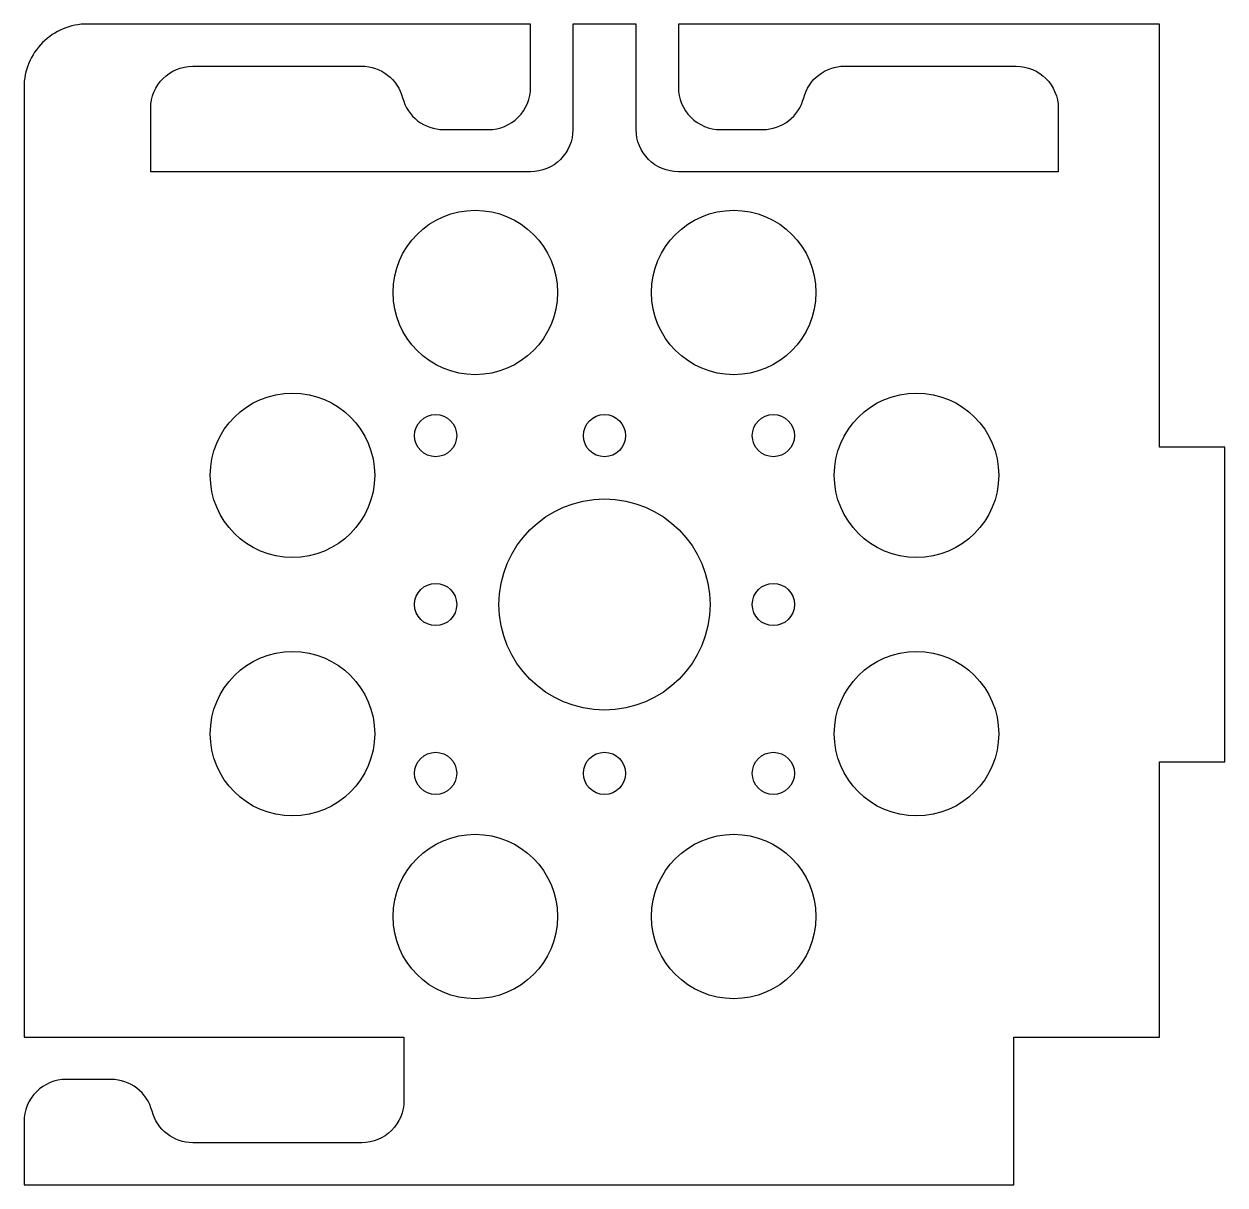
# Model space of a CAD drawing. Header units: millimetres. Extents: x -13 to 43.9, y -14.7 to 40.3.
import ezdxf

# ---------------------------------------------------------------- set-up
doc = ezdxf.new("R2010")
doc.units = ezdxf.units.MM

msp = doc.modelspace()

# ---------------------------------------------------------------- linework, layer by layer
msp.add_lwpolyline([(-10, 40.25, 0.414214), (-13, 37.25), (-13, -7.75), (5, -7.75), (5, -10.75, -0.414214), (3, -12.75), (-5, -12.75, -0.341999), (-6.936, -11.25, 0.341999), (-8.873, -9.75), (-11, -9.75, 0.414214), (-13, -11.75), (-13, -14.75), (33.896, -14.75), (33.896, -7.75), (40.796, -7.75), (40.796, 5.3), (43.896, 5.3), (43.896, 20.2), (40.796, 20.2), (40.796, 40.25), (18, 40.25), (18, 37.25, 0.414214), (20, 35.25), (22, 35.25, 0.342192), (23.937, 36.751, -0.342266), (25.874, 38.253), (34.001, 38.251, -0.414136), (36, 36.251), (36, 33.25), (18, 33.25, -0.414214), (16, 35.25), (16, 40.25), (13, 40.25), (13, 35.25, -0.414214), (11, 33.25), (-7, 33.25), (-7, 36.251, -0.414136), (-5.001, 38.251), (2.999, 38.253, -0.342263), (4.937, 36.751, 0.342189), (6.874, 35.25), (9, 35.25, 0.414214), (11, 37.25), (11, 40.25)], format="xyb", close=True)
for centre, radius in [((8.377, 27.532), 3.895), ((20.623, 27.532), 3.895), ((-0.282, 18.873), 3.895), ((29.282, 18.873), 3.895), ((6.5, 20.75), 1), ((14.5, 20.75), 1), ((22.5, 20.75), 1), ((14.5, 12.75), 5), ((6.5, 12.75), 1), ((22.5, 12.75), 1), ((-0.282, 6.627), 3.895), ((29.282, 6.627), 3.895), ((6.5, 4.75), 1), ((14.5, 4.75), 1), ((22.5, 4.75), 1), ((8.377, -2.032), 3.895), ((20.623, -2.032), 3.895)]:
    msp.add_circle(centre, radius)

doc.saveas('drawing.dxf')
